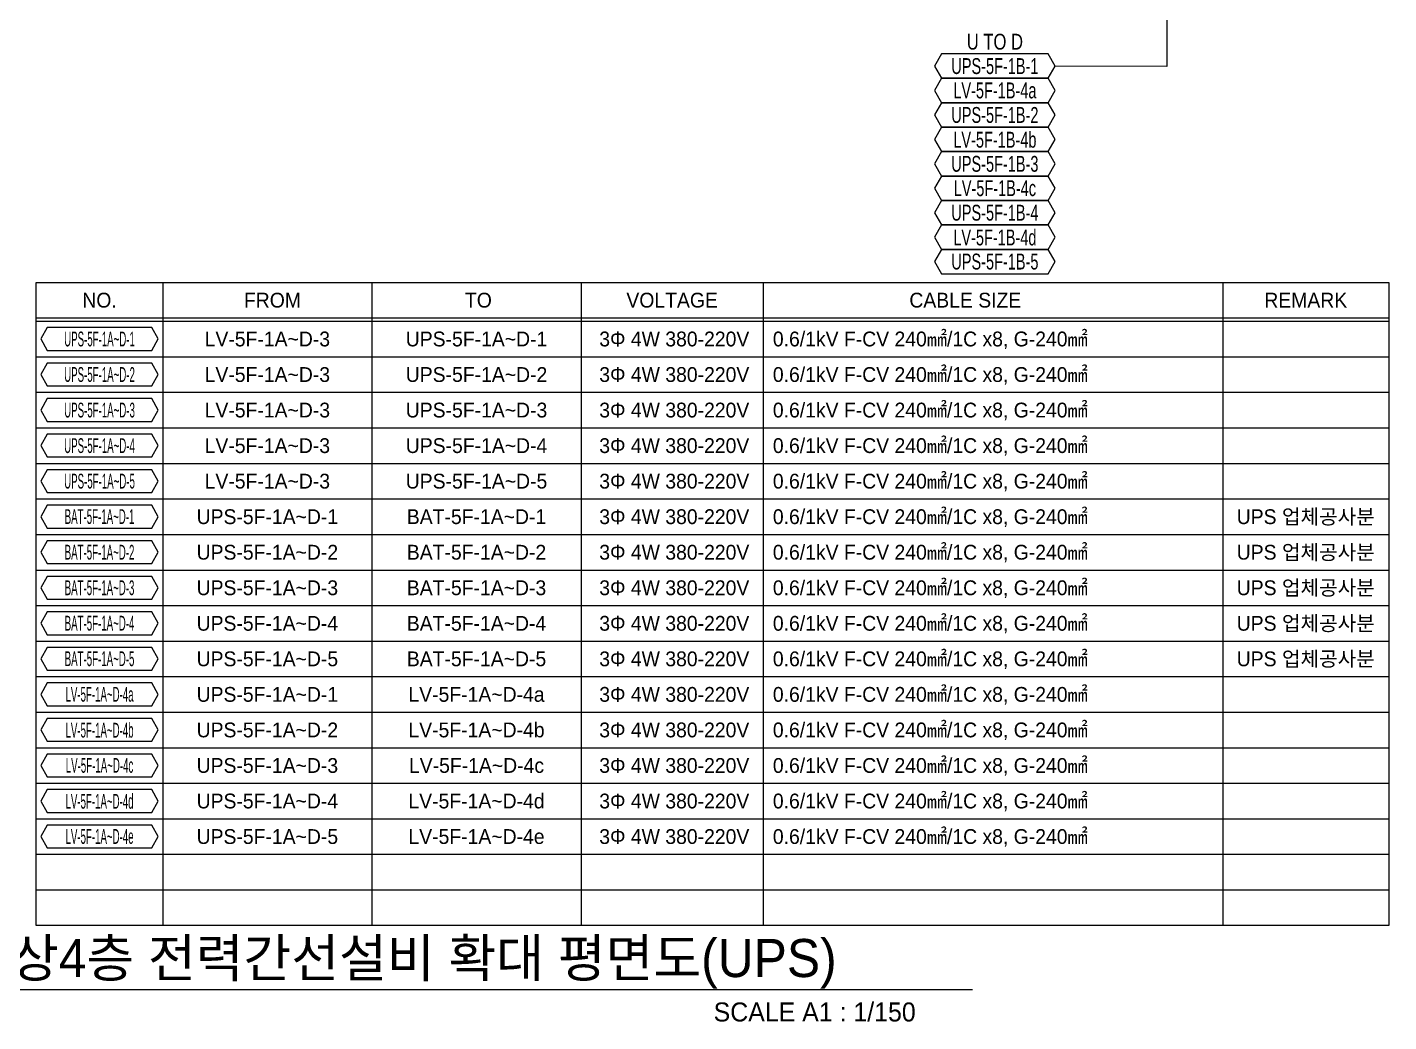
# Model space of a CAD drawing. Header units: millimetres. Extents: x 28900 to 374393, y -351975 to 838289.
# Drawn here: x 299512 to 331704, y 361194 to 384699 of the extents above; entities that cross this region are included whole.
import ezdxf
from ezdxf.enums import TextEntityAlignment as Align

# ---------------------------------------------------------------- set-up
doc = ezdxf.new("R2010")
doc.units = ezdxf.units.MM
doc.header["$LTSCALE"] = 150
for name, color, linetype in [('-----26 Electrical Cable Tray_HV_발전기 B', 103, 'Continuous'), ('-----29 Cable Schedule', 1, 'Continuous'), ('-----29 주기', 1, 'Continuous'), ('-----30 Text', 2, 'Continuous'), ('-----41 Drawing Title', 2, 'Continuous'), ('-----99 Cable Schedule', 2, 'Continuous')]:
    doc.layers.add(name, color=color, linetype=linetype)
doc.styles.add('ELEC', font='Dotum.ttf')

msp = doc.modelspace()

# ---------------------------------------------------------------- linework, layer by layer
at = {"layer": '-----41 Drawing Title', "color": 7}
msp.add_line((321861, 361950), (297039, 361950), dxfattribs=at)
at = {"layer": '-----99 Cable Schedule', "color": 1, "elevation": 0}
msp.add_lwpolyline([(326454, 396861), (326454, 383772), (323819, 383781)], dxfattribs=at)
for points in [[(321130, 384070), (320963, 383781), (321130, 383492), (323652, 383492), (323819, 383781), (323652, 384070)], [(321130, 383492), (320963, 383203), (321130, 382915), (323652, 382915), (323819, 383203), (323652, 383492)], [(321130, 382915), (320963, 382626), (321130, 382337), (323652, 382337), (323819, 382626), (323652, 382915)], [(321130, 382337), (320963, 382048), (321130, 381760), (323652, 381760), (323819, 382048), (323652, 382337)], [(321130, 381760), (320963, 381471), (321130, 381182), (323652, 381182), (323819, 381471), (323652, 381760)], [(321130, 381182), (320963, 380893), (321130, 380605), (323652, 380605), (323819, 380893), (323652, 381182)], [(321130, 380605), (320963, 380316), (321130, 380027), (323652, 380027), (323819, 380316), (323652, 380605)], [(321130, 380027), (320963, 379738), (321130, 379450), (323652, 379450), (323819, 379738), (323652, 380027)], [(321130, 379450), (320963, 379161), (321130, 378872), (323652, 378872), (323819, 379161), (323652, 379450)]]:
    msp.add_lwpolyline(points, close=True, dxfattribs=at)

# ---------------------------------------------------------------- texts
at = {"layer": '-----41 Drawing Title', "color": 2, "style": 'ELEC'}
msp.add_text('지상4층 전력간선설비 확대 평면도(UPS)', height=900, dxfattribs=at).set_placement((297998, 362250))
at = {"layer": '-----41 Drawing Title', "style": 'ELEC'}
msp.add_text('SCALE A1 : 1/150', height=450, dxfattribs=at).set_placement((320519, 361200), align=Align.RIGHT)
at = {"layer": '-----99 Cable Schedule', "style": 'ELEC'}
for s, width, p in [('U TO D', 0.8, (322391, 384358, 0)), ('UPS-5F-1B-1', 0.7, (322391, 383781, 0)), ('LV-5F-1B-4a', 0.7, (322391, 383203, 0)), ('UPS-5F-1B-2', 0.7, (322391, 382626, 0)), ('LV-5F-1B-4b', 0.7, (322391, 382048, 0)), ('UPS-5F-1B-3', 0.7, (322391, 381471, 0)), ('LV-5F-1B-4c', 0.7, (322391, 380893, 0)), ('UPS-5F-1B-4', 0.7, (322391, 380316, 0)), ('LV-5F-1B-4d', 0.7, (322391, 379738, 0)), ('UPS-5F-1B-5', 0.7, (322391, 379161, 0))]:
    msp.add_text(s, height=375, dxfattribs=dict(at, width=width)).set_placement(p, align=Align.MIDDLE)

# ---------------------------------------------------------------- wipeouts: each hides what was drawn before it
at = {"color": 3}
msp.add_wipeout([(299727, 378669), (331704, 378669), (331704, 363471), (299727, 363471)], dxfattribs=at).dxf.layer = '-----26 Electrical Cable Tray_HV_발전기 B'

# ---------------------------------------------------------------- next in the draw order: linework, layer by layer
at = {"layer": '-----29 Cable Schedule'}
for p, q in [((302717, 378669), (302717, 377751)), ((307663, 378669), (307663, 377751)), ((312608, 378669), (312608, 377751)), ((316914, 378669), (316914, 377751)), ((327779, 378669), (327779, 377751))]:
    msp.add_line(p, q, dxfattribs=at)
at = {"layer": '-----29 Cable Schedule', "color": 3}
for p, q in [((299727, 377829), (331704, 377829)), ((299727, 377751), (331704, 377751))]:
    msp.add_line(p, q, dxfattribs=at)
at = {"layer": '-----29 Cable Schedule', "color": 1}
for p, q in [((302717, 377751), (302717, 363471)), ((307663, 377751), (307663, 363471)), ((312608, 377751), (312608, 363471)), ((316914, 377751), (316914, 363471)), ((327779, 377751), (327779, 363471)), ((299727, 376911), (331704, 376911)), ((299727, 376071), (331704, 376071)), ((299727, 375231), (331704, 375231)), ((299727, 374391), (331704, 374391)), ((299727, 373551), (331704, 373551)), ((299727, 372711), (331704, 372711)), ((299727, 371871), (331704, 371871)), ((299727, 371031), (331704, 371031)), ((299727, 370191), (331704, 370191)), ((299727, 369351), (331704, 369351)), ((299727, 368511), (331704, 368511)), ((299727, 367671), (331704, 367671)), ((299727, 366831), (331704, 366831)), ((299727, 365991), (331704, 365991)), ((299727, 365151), (331704, 365151)), ((299727, 364311), (331704, 364311))]:
    msp.add_line(p, q, dxfattribs=at)
at = {"layer": '-----29 Cable Schedule', "color": 3}
msp.add_lwpolyline([(299727, 378669), (331704, 378669), (331704, 363471), (299727, 363471)], close=True, dxfattribs=at)
at = {"layer": '-----29 주기'}
for points in [[(299987, 377601), (299832, 377331), (299987, 377062), (302457, 377062), (302612, 377331), (302457, 377601)], [(299987, 376761), (299832, 376491), (299987, 376222), (302457, 376222), (302612, 376491), (302457, 376761)], [(299987, 375921), (299832, 375651), (299987, 375382), (302457, 375382), (302612, 375651), (302457, 375921)], [(299987, 375081), (299832, 374811), (299987, 374542), (302457, 374542), (302612, 374811), (302457, 375081)], [(299987, 374241), (299832, 373971), (299987, 373702), (302457, 373702), (302612, 373971), (302457, 374241)], [(299987, 373401), (299832, 373131), (299987, 372862), (302457, 372862), (302612, 373131), (302457, 373401)], [(299987, 372561), (299832, 372291), (299987, 372022), (302457, 372022), (302612, 372291), (302457, 372561)], [(299987, 371721), (299832, 371451), (299987, 371182), (302457, 371182), (302612, 371451), (302457, 371721)], [(299987, 370881), (299832, 370611), (299987, 370342), (302457, 370342), (302612, 370611), (302457, 370881)], [(299987, 370041), (299832, 369771), (299987, 369502), (302457, 369502), (302612, 369771), (302457, 370041)], [(299987, 369201), (299832, 368931), (299987, 368662), (302457, 368662), (302612, 368931), (302457, 369201)], [(299987, 368361), (299832, 368091), (299987, 367822), (302457, 367822), (302612, 368091), (302457, 368361)], [(299987, 367521), (299832, 367251), (299987, 366982), (302457, 366982), (302612, 367251), (302457, 367521)], [(299987, 366681), (299832, 366411), (299987, 366142), (302457, 366142), (302612, 366411), (302457, 366681)], [(299987, 365841), (299832, 365571), (299987, 365302), (302457, 365302), (302612, 365571), (302457, 365841)]]:
    msp.add_lwpolyline(points, close=True, dxfattribs=at)

# ---------------------------------------------------------------- next in the draw order: texts
at = {"layer": '-----30 Text', "style": 'ELEC'}
msp.add_text('NO.', height=350, dxfattribs=at).set_placement((301222, 378249), align=Align.MIDDLE)
for s, p in [('FROM', (305310, 378249)), ('TO', (310180, 378249)), ('VOLTAGE', (314760, 378249)), ('CABLE SIZE', (321692, 378249)), ('REMARK', (329741, 378249))]:
    msp.add_text(s, height=350, dxfattribs=at).set_placement(p, align=Align.MIDDLE_CENTER)
at = {"layer": '-----30 Text', "linetype": 'Continuous', "style": 'ELEC', "width": 0.5}
for s, p in [('UPS-5F-1A~D-1', (301222, 377331)), ('UPS-5F-1A~D-2', (301222, 376491)), ('UPS-5F-1A~D-3', (301222, 375651)), ('UPS-5F-1A~D-4', (301222, 374811)), ('UPS-5F-1A~D-5', (301222, 373971)), ('BAT-5F-1A~D-1', (301222, 373131)), ('BAT-5F-1A~D-2', (301222, 372291)), ('BAT-5F-1A~D-3', (301222, 371451)), ('BAT-5F-1A~D-4', (301222, 370611)), ('BAT-5F-1A~D-5', (301222, 369771)), ('LV-5F-1A~D-4a', (301222, 368931)), ('LV-5F-1A~D-4b', (301222, 368091)), ('LV-5F-1A~D-4c', (301222, 367251)), ('LV-5F-1A~D-4d', (301222, 366411)), ('LV-5F-1A~D-4e', (301222, 365571))]:
    msp.add_text(s, height=350, dxfattribs=at).set_placement(p, align=Align.MIDDLE)
at = {"layer": '-----30 Text', "color": 3, "style": 'ELEC'}
for s, p in [('LV-5F-1A~D-3', (305190, 377331)), ('UPS-5F-1A~D-1', (310135, 377331)), ('3Φ 4W 380-220V', (314811, 377331)), ('LV-5F-1A~D-3', (305190, 376491)), ('UPS-5F-1A~D-2', (310135, 376491)), ('3Φ 4W 380-220V', (314811, 376491)), ('LV-5F-1A~D-3', (305190, 375651)), ('UPS-5F-1A~D-3', (310135, 375651)), ('3Φ 4W 380-220V', (314811, 375651)), ('LV-5F-1A~D-3', (305190, 374811)), ('UPS-5F-1A~D-4', (310135, 374811)), ('3Φ 4W 380-220V', (314811, 374811)), ('LV-5F-1A~D-3', (305190, 373971)), ('UPS-5F-1A~D-5', (310135, 373971)), ('3Φ 4W 380-220V', (314811, 373971)), ('UPS-5F-1A~D-1', (305190, 368931)), ('LV-5F-1A~D-4a', (310135, 368931)), ('3Φ 4W 380-220V', (314811, 368931)), ('UPS-5F-1A~D-2', (305190, 368091)), ('LV-5F-1A~D-4b', (310135, 368091)), ('3Φ 4W 380-220V', (314811, 368091)), ('UPS-5F-1A~D-3', (305190, 367251)), ('LV-5F-1A~D-4c', (310135, 367251)), ('3Φ 4W 380-220V', (314811, 367251)), ('UPS-5F-1A~D-4', (305190, 366411)), ('LV-5F-1A~D-4d', (310135, 366411)), ('3Φ 4W 380-220V', (314811, 366411)), ('UPS-5F-1A~D-5', (305190, 365571)), ('LV-5F-1A~D-4e', (310135, 365571)), ('3Φ 4W 380-220V', (314811, 365571))]:
    msp.add_text(s, height=350, dxfattribs=at).set_placement(p, align=Align.MIDDLE_CENTER)
for p in [(317142, 377331), (317142, 376491), (317142, 375651), (317142, 374811), (317142, 373971), (317142, 368931), (317142, 368091), (317142, 367251), (317142, 366411), (317142, 365571)]:
    msp.add_text('0.6/1kV F-CV 240㎟/1C x8, G-240㎟', height=350, dxfattribs=at).set_placement(p, align=Align.MIDDLE_LEFT)
at = {"layer": '-----30 Text', "color": 11, "style": 'ELEC'}
for s, p in [('UPS-5F-1A~D-1', (305190, 373131)), ('BAT-5F-1A~D-1', (310135, 373131)), ('3Φ 4W 380-220V', (314811, 373131)), ('UPS 업체공사분', (329741, 373131)), ('UPS-5F-1A~D-2', (305190, 372291)), ('BAT-5F-1A~D-2', (310135, 372291)), ('3Φ 4W 380-220V', (314811, 372291)), ('UPS 업체공사분', (329741, 372291)), ('UPS-5F-1A~D-3', (305190, 371451)), ('BAT-5F-1A~D-3', (310135, 371451)), ('3Φ 4W 380-220V', (314811, 371451)), ('UPS 업체공사분', (329741, 371451)), ('UPS-5F-1A~D-4', (305190, 370611)), ('BAT-5F-1A~D-4', (310135, 370611)), ('3Φ 4W 380-220V', (314811, 370611)), ('UPS 업체공사분', (329741, 370611)), ('UPS-5F-1A~D-5', (305190, 369771)), ('BAT-5F-1A~D-5', (310135, 369771)), ('3Φ 4W 380-220V', (314811, 369771)), ('UPS 업체공사분', (329741, 369771))]:
    msp.add_text(s, height=350, dxfattribs=at).set_placement(p, align=Align.MIDDLE_CENTER)
for p in [(317142, 373131), (317142, 372291), (317142, 371451), (317142, 370611), (317142, 369771)]:
    msp.add_text('0.6/1kV F-CV 240㎟/1C x8, G-240㎟', height=350, dxfattribs=at).set_placement(p, align=Align.MIDDLE_LEFT)

doc.saveas('drawing.dxf')
